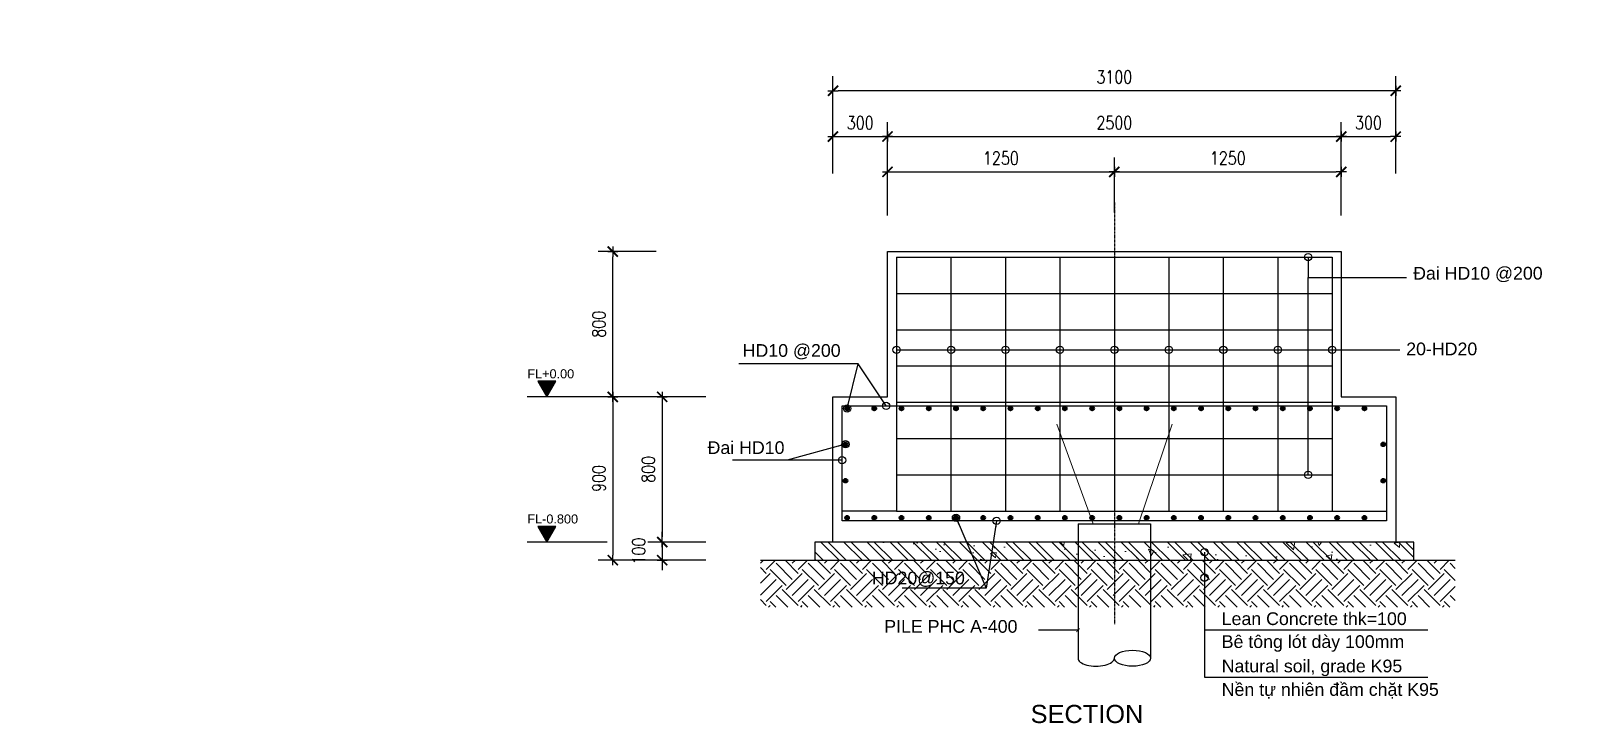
# Model space of a CAD drawing. Extents: x -1041800 to 1211622, y -13029 to 106851.
# Drawn here: x 118572 to 127032, y 20720 to 24537 of the extents above; entities that cross this region are included whole.
import ezdxf
from ezdxf import colors
from ezdxf.entities.mleader import LeaderData, LeaderLine
from ezdxf.math import Vec2, Vec3

# ---------------------------------------------------------------- set-up
doc = ezdxf.new("R2010")
doc.units = 0
doc.header["$MEASUREMENT"] = 0
doc.linetypes.add('CENTER', pattern=[5368.68, 3355.4, -671.1, 671.08, -671.1])
doc.linetypes.add('DASHDOT', pattern=[1, 0.5, -0.25, 0, -0.25])
doc.layers.get('0').update_dxf_attribs({"lineweight": 5})
for name, color, linetype in [('CEN', 1, 'CENTER'), ('CONCRETE', 2, 'Continuous'), ('Dimension', 14, 'Continuous'), ('Hatch', 250, 'Continuous'), ('MANH', 9, 'Continuous')]:
    doc.layers.add(name, color=color, linetype=linetype)
for name, color, linetype, lineweight in [('DUONGCHINH', 7, 'Continuous', 15), ('Hacht', 251, 'Continuous', 9), ('Rebar', 10, 'Continuous', 20)]:
    doc.layers.add(name, color=color, linetype=linetype, lineweight=lineweight)
doc.styles.add('$3$ROMANS', font='romans.shx', dxfattribs={"width": 0.8})
doc.styles.get("Standard").update_dxf_attribs({"font": 'arial.ttf'})
doc.styles.add('style1', font='arial.ttf')
doc.dimstyles.new('20', dxfattribs={"dimscale": 20, "dimtxt": 2, "dimasz": 1, "dimexe": 1, "dimexo": 0, "dimgap": 0.8, "dimtad": 1, "dimdec": 0, "dimzin": 13, "dimdsep": 46, "dimtxsty": 'Standard', "dimblk": 'ARCHTICK', "dimcen": 1, "dimdle": 1, "dimclrd": 14, "dimclre": 14, "dimclrt": 3, "dimadec": 0, "dimazin": 0, "dimtfac": 1, "dimtdec": 0, "dimtix": 1, "dimtmove": 1, "dimatfit": 3, "dimldrblk": 'ARCHTICK', "dimfxl": 8, "dimfxlon": 1, "dimtolj": 1, "dimtzin": 13, "dimarcsym": 0})
doc.dimstyles.new('AD-40', dxfattribs={"dimscale": 40, "dimtxt": 1.8, "dimasz": 0.7, "dimexe": 2, "dimexo": 0, "dimgap": 1, "dimtad": 1, "dimdec": 0, "dimzin": 0, "dimdsep": 46, "dimtxsty": '$3$ROMANS', "dimblk": '$3$TICKS', "dimcen": 0, "dimclrd": 256, "dimclre": 256, "dimclrt": 7, "dimazin": 0, "dimtfac": 0.5, "dimtdec": 0, "dimtix": 1, "dimtmove": 1, "dimatfit": 3, "dimldrblk": '$0$ARROWS', "dimfxl": 6, "dimfxlon": 1, "dimtvp": 1, "dimtolj": 1, "dimtzin": 0, "dimlwd": -1, "dimlwe": -1, "dimarcsym": 0})

# ---------------------------------------------------------------- blocks, each defined once
blk = doc.blocks.new('*U36')
at = {"layer": 'Hacht'}
h = blk.add_hatch(color=251, dxfattribs=at)
h.dxf.hatch_style = 1
edge = h.paths.add_edge_path()
edge.add_arc((0, 0), 10.4, 0, 360)
at = {"layer": 'Rebar', "linetype": 'Continuous', "lineweight": 40}
blk.add_circle((0, 0), 10.4, dxfattribs=at)
blk = doc.blocks.new('*U37')
at = {"layer": 'CONCRETE', "color": 0, "linetype": 'ByBlock', "lineweight": -2, "transparency": 16777216}
for p in [(0, 0), (150, 0), (300, 0), (450, 0), (600, 0), (750, 0), (900, 0), (1050, 0), (1200, 0), (1350, 0), (1500, 0), (1650, 0), (1800, 0), (1950, 0), (2100, 0), (2250, 0), (2400, 0), (2550, 0), (2700, 0), (2850, 0)]:
    blk.add_blockref('*U36', p, dxfattribs=at)
blk = doc.blocks.new('*U30')
at = {"layer": 'Hacht'}
h = blk.add_hatch(color=251, dxfattribs=at)
h.dxf.hatch_style = 1
edge = h.paths.add_edge_path()
edge.add_arc((0, 0), 10.4, 0, 360)
at = {"layer": 'Rebar', "linetype": 'Continuous', "lineweight": 40}
blk.add_circle((0, 0), 10.4, dxfattribs=at)
blk = doc.blocks.new('*U31')
at = {"layer": 'CONCRETE', "color": 0, "linetype": 'ByBlock', "lineweight": -2, "transparency": 16777216}
for p in [(0, 0), (150, 0), (300, 0), (450, 0), (600, 0), (750, 0), (900, 0), (1050, 0), (1200, 0), (1350, 0), (1500, 0), (1650, 0), (1800, 0), (1950, 0), (2100, 0), (2250, 0), (2400, 0), (2550, 0), (2700, 0), (2850, 0)]:
    blk.add_blockref('*U30', p, dxfattribs=at)
blk = doc.blocks.new('*U32')
at = {"layer": 'Hacht'}
h = blk.add_hatch(color=251, dxfattribs=at)
h.dxf.hatch_style = 1
edge = h.paths.add_edge_path()
edge.add_arc((0, 0), 10.4, 0, 360)
at = {"layer": 'Rebar', "linetype": 'Continuous', "lineweight": 40}
blk.add_circle((0, 0), 10.4, dxfattribs=at)
blk = doc.blocks.new('*U33')
at = {"layer": 'CONCRETE', "color": 0, "linetype": 'ByBlock', "lineweight": -2, "transparency": 16777216}
for p in [(0, 200), (0, 0)]:
    blk.add_blockref('*U32', p, dxfattribs=at)
blk = doc.blocks.new('*U34')
at = {"layer": 'Hacht'}
h = blk.add_hatch(color=251, dxfattribs=at)
h.dxf.hatch_style = 1
edge = h.paths.add_edge_path()
edge.add_arc((0, 0), 10.4, 0, 360)
at = {"layer": 'Rebar', "linetype": 'Continuous', "lineweight": 40}
blk.add_circle((0, 0), 10.4, dxfattribs=at)
blk = doc.blocks.new('*U35')
at = {"layer": 'CONCRETE', "color": 0, "linetype": 'ByBlock', "lineweight": -2, "transparency": 16777216}
for p in [(0, 200), (0, 0)]:
    blk.add_blockref('*U34', p, dxfattribs=at)
blk = doc.blocks.new('$3$TICKS')
for p, q in [((1, 0), (-1, 0)), ((0, 1), (0, -1))]:
    blk.add_line(p, q)
at = {"const_width": 0.35}
blk.add_lwpolyline([(1, 1), (-1, -1)], dxfattribs=at)
blk = doc.blocks.new('*D38')
at = {"layer": 'Defpoints', "color": 0, "linetype": 'Continuous', "transparency": 16777216}
for p in [(122992, 22519), (122051.2, 21719), (122992, 21719)]:
    blk.add_point(p, dxfattribs=at)
at = {"layer": 'Dimension', "linetype": 'Continuous', "transparency": 16777216}
for p, q in [((122291.2, 22519), (121971.2, 22519)), ((122051.2, 22491), (122051.2, 21747)), ((122291.2, 21719), (121971.2, 21719))]:
    blk.add_line(p, q, dxfattribs=at)
at = {"layer": 'Dimension', "linetype": 'Continuous', "transparency": 16777216, "xscale": 28, "yscale": 28, "zscale": 28}
for p, rotation in [((122051.2, 22519), 90), ((122051.2, 21719), 270)]:
    blk.add_blockref('$3$TICKS', p, dxfattribs=dict(at, rotation=rotation))
at = {"layer": 'Dimension', "color": 7, "linetype": 'Continuous', "transparency": 16777216, "insert": (121975.2, 22119), "char_height": 72, "attachment_point": 5, "rotation": 90, "style": '$3$ROMANS'}
blk.add_mtext('\\A1;800', dxfattribs=at)
blk = doc.blocks.new('$0$ARROWS')
at = {"lineweight": 0}
blk.add_line((-1, 0), (0.5, 0), dxfattribs=at)
at = {"lineweight": 0, "const_width": 0.525}
blk.add_lwpolyline([(-1, -1.5), (0.5, 0), (-1, 1.5)], dxfattribs=at)
blk = doc.blocks.new('*D39')
at = {"layer": 'Defpoints', "color": 0, "linetype": 'Continuous', "transparency": 16777216}
for p in [(122992, 21719), (122051.2, 21619), (122992, 21619)]:
    blk.add_point(p, dxfattribs=at)
at = {"layer": 'Dimension', "linetype": 'Continuous', "transparency": 16777216}
for p, q in [((122051.2, 21747), (122051.2, 21775)), ((122291.2, 21719), (121971.2, 21719)), ((122051.2, 21719), (122051.2, 21619)), ((122291.2, 21619), (121971.2, 21619)), ((122051.2, 21591), (122051.2, 21563))]:
    blk.add_line(p, q, dxfattribs=at)
at = {"layer": 'Dimension', "linetype": 'Continuous', "transparency": 16777216, "xscale": 28, "yscale": 28, "zscale": 28}
for p, rotation in [((122051.2, 21719), 270), ((122051.2, 21619), 90)]:
    blk.add_blockref('$3$TICKS', p, dxfattribs=dict(at, rotation=rotation))
at = {"layer": 'Dimension', "color": 7, "linetype": 'Continuous', "transparency": 16777216, "insert": (121921.9, 21669), "char_height": 72, "attachment_point": 5, "rotation": 90, "style": '$3$ROMANS'}
blk.add_mtext('\\A1;100', dxfattribs=at)
blk = doc.blocks.new('*D40')
at = {"layer": 'Defpoints', "color": 0, "linetype": 'Continuous', "transparency": 16777216}
for p in [(122291.2, 22519), (121778.8, 21619), (122291.2, 21619)]:
    blk.add_point(p, dxfattribs=at)
at = {"layer": 'Dimension', "linetype": 'Continuous', "transparency": 16777216}
for p, q in [((122018.8, 22519), (121698.8, 22519)), ((121778.8, 22491), (121778.8, 21647)), ((122018.8, 21619), (121698.8, 21619))]:
    blk.add_line(p, q, dxfattribs=at)
at = {"layer": 'Dimension', "linetype": 'Continuous', "transparency": 16777216, "xscale": 28, "yscale": 28, "zscale": 28}
for p, rotation in [((121778.8, 22519), 90), ((121778.8, 21619), 270)]:
    blk.add_blockref('$3$TICKS', p, dxfattribs=dict(at, rotation=rotation))
at = {"layer": 'Dimension', "color": 7, "linetype": 'Continuous', "transparency": 16777216, "insert": (121702.8, 22069), "char_height": 72, "attachment_point": 5, "rotation": 90, "style": '$3$ROMANS'}
blk.add_mtext('\\A1;900', dxfattribs=at)
blk = doc.blocks.new('*D41')
at = {"layer": 'Defpoints', "color": 0, "linetype": 'Continuous', "transparency": 16777216}
for p in [(121778.8, 23319), (124192, 23319), (122992, 22519)]:
    blk.add_point(p, dxfattribs=at)
at = {"layer": 'Dimension', "linetype": 'Continuous', "transparency": 16777216}
for p, q in [((122018.8, 23319), (121698.8, 23319)), ((121778.8, 22547), (121778.8, 23291)), ((122018.8, 22519), (121698.8, 22519))]:
    blk.add_line(p, q, dxfattribs=at)
at = {"layer": 'Dimension', "linetype": 'Continuous', "transparency": 16777216, "xscale": 28, "yscale": 28, "zscale": 28}
for p, rotation in [((121778.8, 23319), 90), ((121778.8, 22519), 270)]:
    blk.add_blockref('$3$TICKS', p, dxfattribs=dict(at, rotation=rotation))
at = {"layer": 'Dimension', "color": 7, "linetype": 'Continuous', "transparency": 16777216, "insert": (121702.8, 22919), "char_height": 72, "attachment_point": 5, "rotation": 90, "style": '$3$ROMANS'}
blk.add_mtext('\\A1;800', dxfattribs=at)
blk = doc.blocks.new('_ArchTick')
at = {"color": 0, "linetype": 'ByBlock', "const_width": 0.15}
blk.add_lwpolyline([(-0.5, -0.5), (0.5, 0.5)], dxfattribs=at)
blk = doc.blocks.new('A$C068B2F09')
at = {"layer": 'Dimension', "linetype": 'Continuous', "flags": 128}
for points in [[(117.1, 784.2), (117.1, 45.3)], [(117.1, 784.2), (517.1, 784.2)], [(517.1, 784.2), (517.1, 45.3)]]:
    blk.add_lwpolyline(points, dxfattribs=at)
at = {"layer": 'Dimension', "linetype": 'Continuous'}
blk.add_ellipse((417.1, 44), major_axis=(-100, 0), ratio=0.440396, dxfattribs=at)
blk.add_ellipse((217.1, 44), major_axis=(-100, 0), ratio=0.440396, start_param=6.253819, end_param=9.424778, dxfattribs=at)
at = {"layer": 'Rebar', "linetype": 'Continuous'}
for points in [[(199.8, 784.2), (0, 1334.2)], [(450.7, 784.2), (635, 1334.2)]]:
    blk.add_lwpolyline(points, dxfattribs=at)
blk = doc.blocks.new('*D42')
at = {"layer": 'Defpoints', "color": 0, "transparency": 16777216}
for p in [(123292, 23953.2), (122992, 23750.1), (123292, 23750.1)]:
    blk.add_point(p, dxfattribs=at)
at = {"layer": 'Dimension', "transparency": 16777216}
for p, q in [((122992, 23750.1), (122992, 24033.2)), ((123292, 23750.1), (123292, 24033.2)), ((123020, 23953.2), (123264, 23953.2))]:
    blk.add_line(p, q, dxfattribs=at)
at = {"layer": 'Dimension', "transparency": 16777216, "xscale": 28, "yscale": 28, "zscale": 28, "rotation": 180}
blk.add_blockref('$3$TICKS', (122992, 23953.2), dxfattribs=at)
at = {"layer": 'Dimension', "transparency": 16777216, "xscale": 28, "yscale": 28, "zscale": 28}
blk.add_blockref('$3$TICKS', (123292, 23953.2), dxfattribs=at)
at = {"layer": 'Dimension', "color": 7, "transparency": 16777216, "insert": (123142, 24029.2), "char_height": 72, "attachment_point": 5, "style": '$3$ROMANS'}
blk.add_mtext('\\A1;300', dxfattribs=at)
blk = doc.blocks.new('*D43')
at = {"layer": 'Defpoints', "color": 0, "transparency": 16777216}
for p in [(125792, 23953.2), (123292, 23750.1), (125792, 23750.1)]:
    blk.add_point(p, dxfattribs=at)
at = {"layer": 'Dimension', "transparency": 16777216}
for p, q in [((123292, 23750.1), (123292, 24033.2)), ((125792, 23750.1), (125792, 24033.2)), ((123320, 23953.2), (125764, 23953.2))]:
    blk.add_line(p, q, dxfattribs=at)
at = {"layer": 'Dimension', "transparency": 16777216, "xscale": 28, "yscale": 28, "zscale": 28, "rotation": 180}
blk.add_blockref('$3$TICKS', (123292, 23953.2), dxfattribs=at)
at = {"layer": 'Dimension', "transparency": 16777216, "xscale": 28, "yscale": 28, "zscale": 28}
blk.add_blockref('$3$TICKS', (125792, 23953.2), dxfattribs=at)
at = {"layer": 'Dimension', "color": 7, "transparency": 16777216, "insert": (124542, 24029.2), "char_height": 72, "attachment_point": 5, "style": '$3$ROMANS'}
blk.add_mtext('\\A1;2500', dxfattribs=at)
blk = doc.blocks.new('*D44')
at = {"layer": 'Defpoints', "color": 0, "transparency": 16777216}
for p in [(126092, 23953.2), (125792, 23750.1), (126092, 23750.1)]:
    blk.add_point(p, dxfattribs=at)
at = {"layer": 'Dimension', "transparency": 16777216}
for p, q in [((125792, 23750.1), (125792, 24033.2)), ((126092, 23750.1), (126092, 24033.2)), ((125820, 23953.2), (126064, 23953.2))]:
    blk.add_line(p, q, dxfattribs=at)
at = {"layer": 'Dimension', "transparency": 16777216, "xscale": 28, "yscale": 28, "zscale": 28, "rotation": 180}
blk.add_blockref('$3$TICKS', (125792, 23953.2), dxfattribs=at)
at = {"layer": 'Dimension', "transparency": 16777216, "xscale": 28, "yscale": 28, "zscale": 28}
blk.add_blockref('$3$TICKS', (126092, 23953.2), dxfattribs=at)
at = {"layer": 'Dimension', "color": 7, "transparency": 16777216, "insert": (125942, 24029.2), "char_height": 72, "attachment_point": 5, "style": '$3$ROMANS'}
blk.add_mtext('\\A1;300', dxfattribs=at)
blk = doc.blocks.new('*D45')
at = {"layer": 'Defpoints', "color": 0, "transparency": 16777216}
for p in [(122992, 24205.3), (122992, 23750.1), (126092, 23750.1)]:
    blk.add_point(p, dxfattribs=at)
at = {"layer": 'Dimension', "transparency": 16777216}
for p, q in [((122992, 23965.3), (122992, 24285.3)), ((126092, 23965.3), (126092, 24285.3)), ((126064, 24205.3), (123020, 24205.3))]:
    blk.add_line(p, q, dxfattribs=at)
at = {"layer": 'Dimension', "transparency": 16777216, "xscale": 28, "yscale": 28, "zscale": 28, "rotation": 180}
blk.add_blockref('$3$TICKS', (122992, 24205.3), dxfattribs=at)
at = {"layer": 'Dimension', "transparency": 16777216, "xscale": 28, "yscale": 28, "zscale": 28}
blk.add_blockref('$3$TICKS', (126092, 24205.3), dxfattribs=at)
at = {"layer": 'Dimension', "color": 7, "transparency": 16777216, "insert": (124542, 24281.3), "char_height": 72, "attachment_point": 5, "style": '$3$ROMANS'}
blk.add_mtext('\\A1;3100', dxfattribs=at)
blk = doc.blocks.new('*D46')
at = {"layer": 'Defpoints', "color": 0, "transparency": 16777216}
for p in [(124542, 23758.4), (124542, 23534.8), (123292, 23319)]:
    blk.add_point(p, dxfattribs=at)
at = {"layer": 'Dimension', "transparency": 16777216}
for p, q in [((123292, 23518.4), (123292, 23838.4)), ((124542, 23534.8), (124542, 23838.4)), ((123320, 23758.4), (124514, 23758.4))]:
    blk.add_line(p, q, dxfattribs=at)
at = {"layer": 'Dimension', "transparency": 16777216, "xscale": 28, "yscale": 28, "zscale": 28, "rotation": 180}
blk.add_blockref('$3$TICKS', (123292, 23758.4), dxfattribs=at)
at = {"layer": 'Dimension', "transparency": 16777216, "xscale": 28, "yscale": 28, "zscale": 28}
blk.add_blockref('$3$TICKS', (124542, 23758.4), dxfattribs=at)
at = {"layer": 'Dimension', "color": 7, "transparency": 16777216, "insert": (123917, 23834.4), "char_height": 72, "attachment_point": 5, "style": '$3$ROMANS'}
blk.add_mtext('\\A1;1250', dxfattribs=at)
blk = doc.blocks.new('*D47')
at = {"layer": 'Defpoints', "color": 0, "transparency": 16777216}
for p in [(125792, 23758.4), (124542, 23534.8), (125792, 23319)]:
    blk.add_point(p, dxfattribs=at)
at = {"layer": 'Dimension', "transparency": 16777216}
for p, q in [((124542, 23534.8), (124542, 23838.4)), ((125792, 23518.4), (125792, 23838.4)), ((124570, 23758.4), (125764, 23758.4))]:
    blk.add_line(p, q, dxfattribs=at)
at = {"layer": 'Dimension', "transparency": 16777216, "xscale": 28, "yscale": 28, "zscale": 28, "rotation": 180}
blk.add_blockref('$3$TICKS', (124542, 23758.4), dxfattribs=at)
at = {"layer": 'Dimension', "transparency": 16777216, "xscale": 28, "yscale": 28, "zscale": 28}
blk.add_blockref('$3$TICKS', (125792, 23758.4), dxfattribs=at)
at = {"layer": 'Dimension', "color": 7, "transparency": 16777216, "insert": (125167, 23834.4), "char_height": 72, "attachment_point": 5, "style": '$3$ROMANS'}
blk.add_mtext('\\A1;1250', dxfattribs=at)

msp = doc.modelspace()

# ---------------------------------------------------------------- hatches: boundary and pattern name
at = {"layer": 'Hacht'}
h = msp.add_hatch(dxfattribs=at)
h.set_pattern_fill('BTCT', color=256, scale=50, angle=90, style=0, pattern_type=2)
h.set_pattern_definition([(135, (-36255.42, 107117.2), (-63.63961, -63.63961), []), (135, (-36295.42, 107117.2), (-63.63961, -63.63961), []), (140, (-36255.42, 107117.2), (31.37607, 358.6301), [37.5, -412.5]), (85, (-36255.42, 107117.2), (-376.0961, -69.3757), [30, -330]), (190.4514, (-36252.8, 107147.1), (-344.7198, 289.2547), [31.8701, -350.57106]), (136.1842, (-36355.4, 107117.2), (82.7595, 533.6205), [56.25, -618.75]), (186.6356, (-36348.5, 107161.67), (-487.059, 467.3314), [47.8051, -525.8565]), (81.1842, (-36355.4, 107117.2), (-487.0593, 467.331), [45, -495]), (111, (-36330.42, 107167.2), (201.30945, 298.45353), [37.5, -412.5]), (56, (-36330.42, 107167.2), (-362.575, 121.6577), [30, -330]), (161.4514, (-36313.65, 107192.07), (-161.26525, 420.1113), [31.8701, -350.57106]), (127.5, (-36255.42, 107117.2), (-166.44693, 6.07993), [0, -326, 0, -335, 0, -331.25]), (97.5, (-36255.42, 107117.2), (-197.20586, 131.53477), [0, -191, 0, -318.5, 0, -126.25]), (57.5, (-36255.42, 107005.7), (11.27744, 266.91122), [0, -125, 0, -390, 0, -517.5]), (47.5, (-36255.42, 106955.7), (-50.0525, 291.59308), [0, -162.5, 0, -259, 0, -367.5])])
h.paths.add_polyline_path([(122892, 21619), (126192, 21619), (126192, 21719), (122892, 21719)])
at = {"layer": 'Hatch', "linetype": 'Continuous'}
h = msp.add_hatch(color=253, dxfattribs=at)
h.dxf.hatch_style = 1
h.paths.add_polyline_path([(121415.6, 22519), (121464.9, 22604.5), (121366.2, 22604.5)])
h = msp.add_hatch(color=253, dxfattribs=at)
h.dxf.hatch_style = 1
h.paths.add_polyline_path([(121415.6, 21719), (121464.9, 21804.5), (121366.2, 21804.5)])
h = msp.add_hatch(dxfattribs=at)
h.set_pattern_fill('EARTH', color=256, scale=500, angle=45)
h.set_pattern_definition([(45, (55979.18, 18563.08), (0, 176.7767), [125, -125]), (45, (55946.03, 18596.22), (0, 176.7767), [125, -125]), (45, (55912.89, 18629.37), (0, 176.7767), [125, -125]), (135, (55912.89, 18651.46), (-176.7767, 1e-14), [125, -125]), (135, (55946.03, 18684.61), (-176.7767, 1e-14), [125, -125]), (135, (55979.18, 18717.76), (-176.7767, 1e-14), [125, -125])])
h.paths.add_polyline_path([(122592.2, 21619), (126419.4, 21619), (126419.4, 21360.7), (122592.2, 21360.7)])

# ---------------------------------------------------------------- linework, layer by layer
at = {"layer": 'CEN', "linetype": 'DASHDOT', "ltscale": 5}
msp.add_line((124542, 23589), (124542, 21265.3), dxfattribs=at)
at = {"layer": 'CONCRETE'}
for p, q in [((123342, 23289), (125742, 23289)), ((123342, 23089), (125742, 23089)), ((123342, 22889), (125742, 22889)), ((123342, 22689), (125742, 22689)), ((123342, 22489), (125742, 22489)), ((123342, 22289), (125742, 22289)), ((123342, 22089), (125742, 22089))]:
    msp.add_line(p, q, dxfattribs=at)
at = {"layer": 'CONCRETE', "linetype": 'Continuous', "flags": 128}
for points in [[(123342, 23289), (123342, 21888.4), (123042, 21888.4)], [(125742, 23289), (125742, 21888.4), (126042, 21888.4)], [(123342, 21888.4), (125742, 21888.4)]]:
    msp.add_lwpolyline(points, dxfattribs=at)
at = {"layer": 'CONCRETE'}
for points in [[(123642, 23289), (123642, 21888.4)], [(123942, 23289), (123942, 21888.4)], [(124242, 23289), (124242, 21888.4)], [(124842, 23289), (124842, 21888.4)], [(125142, 23289), (125142, 21888.4)], [(125442, 23289), (125442, 21888.4)]]:
    msp.add_lwpolyline(points, dxfattribs=at)
at = {"layer": 'CONCRETE', "ltscale": 0.5}
msp.add_lwpolyline([(124542, 23289), (124542, 21888.4)], dxfattribs=at)
at = {"layer": 'CONCRETE', "linetype": 'Continuous'}
msp.add_lwpolyline([(123042, 22469), (126042, 22469), (126042, 21835.5), (123042, 21835.5)], close=True, dxfattribs=at)
at = {"layer": 'Dimension', "linetype": 'Continuous', "flags": 128}
for points in [[(121415.6, 22519), (121464.9, 22604.5), (121366.2, 22604.5)], [(121415.6, 21719), (121464.9, 21804.5), (121366.2, 21804.5)]]:
    msp.add_lwpolyline(points, close=True, dxfattribs=at)
for points in [[(121748.8, 22519), (121307.5, 22519)], [(121748.8, 21719), (121307.5, 21719)]]:
    msp.add_lwpolyline(points, dxfattribs=at)
at = {"layer": 'MANH', "linetype": 'Continuous', "flags": 128}
for points in [[(125792, 22519), (126092, 22519), (126092, 21719), (122992, 21719), (122992, 22519), (123292, 22519), (123292, 23319), (125792, 23319)], [(122892, 21619), (126192, 21619), (126192, 21719), (122892, 21719)]]:
    msp.add_lwpolyline(points, close=True, dxfattribs=at)
msp.add_lwpolyline([(122592.2, 21619), (126419.4, 21619)], dxfattribs=at)

# ---------------------------------------------------------------- block references
at = {"layer": 'CONCRETE'}
for name, p in [('*U37', (123069.7, 22454.7)), ('A$C068B2F09', (124224.9, 21034.7)), ('*U33', (123061, 22056.9)), ('*U35', (126023.7, 22056.9)), ('*U31', (123069.7, 21852.8))]:
    msp.add_blockref(name, p, dxfattribs=at)

# ---------------------------------------------------------------- texts
at = {"layer": 'DUONGCHINH', "style": 'style1'}
for s, height, p in [('Đai HD10 @200', 70, (126188, 23165.1)), ('HD10 @200', 70, (122494.5, 22739.4)), ('20-HD20', 70, (126149.8, 22748)), ('FL+0.00', 50, (121308.2, 22621)), ('Đai HD10', 70, (122301.1, 22204.1)), ('FL-0.800', 50, (121308.2, 21821)), ('HD20@150', 70, (123206.2, 21485.6)), ('Lean Concrete thk=100', 70, (125133.4, 21261.5)), ('PILE PHC A-400 ', 70, (123274.6, 21219)), ('Bê tông lót dày 100mm', 70, (125133.4, 21135.2)), ('Natural soil, grade K95', 70, (125133.4, 21000.8)), ('Nền tự nhiên đầm chặt K95', 70, (125133.4, 20871.3)), ('SECTION ', 100, (124080.8, 20721.4))]:
    msp.add_text(s, height=height, dxfattribs=at).set_placement(p)

# ---------------------------------------------------------------- dimensions: what is measured, and where the dimension line sits
at = {"layer": 'Dimension'}
for base, p1, p2, picture, middle in [((122992, 24205.3), (126092, 23750.1), (122992, 23750.1), '*D45', (124542, 24281.3)), ((123292, 23953.2), (122992, 23750.1), (123292, 23750.1), '*D42', (123142, 24029.2)), ((125792, 23953.2), (123292, 23750.1), (125792, 23750.1), '*D43', (124542, 24029.2)), ((126092, 23953.2), (125792, 23750.1), (126092, 23750.1), '*D44', (125942, 24029.2)), ((124542, 23758.4), (123292, 23319), (124542, 23534.8), '*D46', (123917, 23834.4)), ((125792, 23758.4), (124542, 23534.8), (125792, 23319), '*D47', (125167, 23834.4))]:
    dim = msp.add_linear_dim(base=base, p1=p1, p2=p2, dimstyle='AD-40', dxfattribs=at)
    dim.commit()
    dim.dimension.update_dxf_attribs({"geometry": picture, "text_midpoint": middle})
at = {"layer": 'Dimension', "linetype": 'Continuous'}
for base, p1, p2, picture, middle in [((121778.8, 23319), (122992, 22519), (124192, 23319), '*D41', (121702.8, 22919)), ((121778.8, 21619), (122291.2, 22519), (122291.2, 21619), '*D40', (121702.8, 22069)), ((122051.2, 21719), (122992, 22519), (122992, 21719), '*D38', (121975.2, 22119))]:
    dim = msp.add_linear_dim(base=base, p1=p1, p2=p2, angle=90, dimstyle='AD-40', dxfattribs=at)
    dim.commit()
    dim.dimension.update_dxf_attribs({"geometry": picture, "text_midpoint": middle})
dim = msp.add_linear_dim(base=(122051.2, 21619), p1=(122992, 21719), p2=(122992, 21619), angle=90, dimstyle='AD-40', dxfattribs=at)
dim.commit()
dim.dimension.update_dxf_attribs({"geometry": '*D39', "text_midpoint": (121997.9, 21669), "dimtype": 160})

# ---------------------------------------------------------------- leaders
ml = msp.add_multileader_mtext('Standard')
ml.set_content('THE FENCE\\PH=1800', color=256)
ml.set_leader_properties()
ml.build(insert=Vec2(0, 0))
ml.multileader.update_dxf_attribs({"text_left_attachment_type": 2, "text_right_attachment_type": 2, "dogleg_length": 0.36, "arrow_head_size": 180, "scale": 1000})
ctx = ml.context
ctx.base_point, ctx.scale, ctx.char_height, ctx.arrow_head_size, ctx.landing_gap_size, ctx.plane_origin = Vec3(108500, 24446), 1000, 66.67, 180, 90, Vec3(117434.6, 25961.5)
ctx.left_attachment, ctx.right_attachment = 2, 2
notes = []
notes.append((ctx, [(1, (1, 1, 0), (108341.2, 24446), (1, 0), 158.8, [(0, [(107912.3, 23963.2)], 0, [])])]))
ctx.mtext.insert, ctx.mtext.width, ctx.mtext.flow_direction = Vec3(108590, 24535.5), 622.587, 5
ml = msp.add_multileader_mtext('Standard')
ml.set_content('THE DOOR\\PH=1000', color=256)
ml.set_leader_properties()
ml.build(insert=Vec2(0, 0))
ml.multileader.update_dxf_attribs({"text_left_attachment_type": 2, "text_right_attachment_type": 2, "dogleg_length": 0.36, "arrow_head_size": 180, "scale": 1000})
ctx = ml.context
ctx.base_point, ctx.scale, ctx.char_height, ctx.arrow_head_size, ctx.landing_gap_size, ctx.plane_origin = Vec3(95341.2, 23926.2), 1000, 66.67, 180, 90, Vec3(104275.8, 25441.7)
ctx.left_attachment, ctx.right_attachment = 2, 2
notes.append((ctx, [(1, (1, 1, 0), (95182.4, 23926.2), (1, 0), 158.8, [(0, [(94552.7, 24470.6)], 0, [])])]))
ctx.mtext.insert, ctx.mtext.width, ctx.mtext.flow_direction = Vec3(95431.2, 24015.6), 750.005, 5
ml = msp.add_multileader_mtext('Standard')
ml.set_content('CONCRETE PAD\\PH1000xL2500xW400', color=256)
ml.set_leader_properties()
ml.build(insert=Vec2(0, 0))
ml.multileader.update_dxf_attribs({"text_left_attachment_type": 2, "text_right_attachment_type": 2, "dogleg_length": 0.36, "arrow_head_size": 180, "scale": 1000})
ctx = ml.context
ctx.base_point, ctx.scale, ctx.char_height, ctx.arrow_head_size, ctx.landing_gap_size, ctx.plane_origin = Vec3(111427.8, 23866.6), 1000, 66.667, 180, 90, Vec3(120487.5, 24014.7)
ctx.left_attachment, ctx.right_attachment = 2, 2
notes.append((ctx, [(1, (1, 1, 0), (111269, 23866.6), (1, 0), 158.8, [(0, [(110750.1, 23163.2)], 0, [])])]))
ctx.mtext.insert, ctx.mtext.width, ctx.mtext.flow_direction = Vec3(111517.8, 23956.2), 1100.105, 5
ml = msp.add_multileader_mtext('Standard')
ml.set_content('ARCHER BOLT HOLE\\PD=100, H =200', color=256)
ml.set_leader_properties()
ml.build(insert=Vec2(0, 0))
ml.multileader.update_dxf_attribs({"text_left_attachment_type": 2, "text_right_attachment_type": 2, "dogleg_length": 0.36, "arrow_head_size": 180, "scale": 1000})
ctx = ml.context
ctx.base_point, ctx.scale, ctx.char_height, ctx.arrow_head_size, ctx.landing_gap_size, ctx.plane_origin = Vec3(101722.1, 22946.7), 1000, 66.667, 180, 90, Vec3(110656.7, 24462.2)
ctx.left_attachment, ctx.right_attachment = 2, 2
notes.append((ctx, [(1, (1, 1, 0), (101563.3, 22946.7), (1, 0), 158.8, [(0, [(101134.3, 22463.9)], 0, [])])]))
ctx.mtext.insert, ctx.mtext.width, ctx.mtext.flow_direction = Vec3(101812.1, 23043.8), 1072.566, 5
ml = msp.add_multileader_mtext('Standard')
ml.set_content('GL+000', color=256)
ml.set_leader_properties()
ml.build(insert=Vec2(0, 0))
ml.multileader.update_dxf_attribs({"text_left_attachment_type": 2, "text_right_attachment_type": 2, "dogleg_length": 0.36, "arrow_head_size": 180, "scale": 1000})
ctx = ml.context
ctx.base_point, ctx.scale, ctx.char_height, ctx.arrow_head_size, ctx.landing_gap_size, ctx.plane_origin = Vec3(105903.6, 22346), 1000, 66.67, 180, 90, Vec3(114838.2, 23861.5)
ctx.left_attachment, ctx.right_attachment = 2, 2
notes.append((ctx, [(1, (1, 1, 0), (105744.8, 22346), (1, 0), 158.8, [(0, [(105744.8, 21863.2)], 0, [])])]))
ctx.mtext.insert, ctx.mtext.width, ctx.mtext.flow_direction = Vec3(105993.6, 22380.1), 750.005, 5
ml = msp.add_multileader_mtext('Standard')
ml.set_content('SEE DETAIL "A"', color=256)
ml.set_leader_properties()
ml.build(insert=Vec2(0, 0))
ml.multileader.update_dxf_attribs({"text_left_attachment_type": 2, "text_right_attachment_type": 2, "dogleg_length": 0.36, "arrow_head_size": 180, "scale": 1000})
ctx = ml.context
ctx.base_point, ctx.scale, ctx.char_height, ctx.arrow_head_size, ctx.landing_gap_size, ctx.plane_origin = Vec3(101722.1, 21736), 1000, 66.667, 180, 90, Vec3(110656.7, 23416.4)
ctx.left_attachment, ctx.right_attachment = 2, 2
notes.append((ctx, [(1, (1, 1, 0), (101563.3, 21736), (1, 0), 158.8, [(0, [(101130, 21921)], 0, [])])]))
ctx.mtext.insert, ctx.mtext.width, ctx.mtext.flow_direction = Vec3(101812.1, 21770.1), 1072.566, 5
at = {"layer": 'Dimension', "color": 7}
for points in [[(125609.9, 23289), (125609.9, 23176.9), (126151.6, 23176.9)], [(125609.9, 22089), (125609.9, 23176.9), (126151.6, 23176.9)], [(123342.4, 22778), (123713.8, 22778)], [(123642.4, 22778), (124013.8, 22778)], [(123942.4, 22778), (124313.8, 22778)], [(124242.4, 22778), (124613.8, 22778)], [(124542.4, 22778), (124913.8, 22778)], [(124842.4, 22778), (125213.8, 22778)], [(125142.4, 22778), (125513.8, 22778)], [(125442.4, 22778), (125813.8, 22778)], [(125742.4, 22778), (126113.8, 22778)], [(123285.3, 22469), (123131.2, 22699.9), (122473.3, 22699.9)], [(123069.7, 22454.7), (123131.2, 22699.9)], [(123061.1, 22257.6), (122739.9, 22169.7)], [(123042.1, 22169.7), (122437.8, 22169.7)], [(123893.3, 21835.5), (123836.1, 21464), (123372.3, 21464)], [(123669.7, 21852.8), (123836.1, 21464)], [(125038.7, 21663), (125038.7, 21235.2), (126269.3, 21235.2)], [(125038.7, 21522.5), (125038.7, 20974.5), (126269.3, 20974.5)], [(125038.7, 21522.5), (125038.7, 20974.5), (126269.3, 20974.5)]]:
    msp.add_leader(points, dimstyle='AD-40', override={"dimasz": 1, "dimldrblk": 'Origin'}, dxfattribs=at)
at = {"layer": 'Dimension', "linetype": 'Continuous'}
msp.add_leader([(124342, 21232.3), (124124.7, 21232.3)], dimstyle='20', override={"dimgap": 0.8, "dimtad": 0}, dxfattribs=at)
for ctx, leaders in notes:
    for number, flags, end, landing, length, lines in leaders:
        leader = LeaderData()
        leader.index, (leader.has_last_leader_line, leader.has_dogleg_vector, leader.attachment_direction) = number, flags
        leader.last_leader_point, leader.dogleg_vector, leader.dogleg_length = Vec3(end), Vec3(landing), length
        for number, points, colour, breaks in lines:
            line = LeaderLine()
            line.index, line.vertices, line.color, line.breaks = number, Vec3.list(points), colors.encode_raw_color(colour), breaks
            leader.lines.append(line)
        ctx.leaders.append(leader)

doc.saveas('drawing.dxf')
